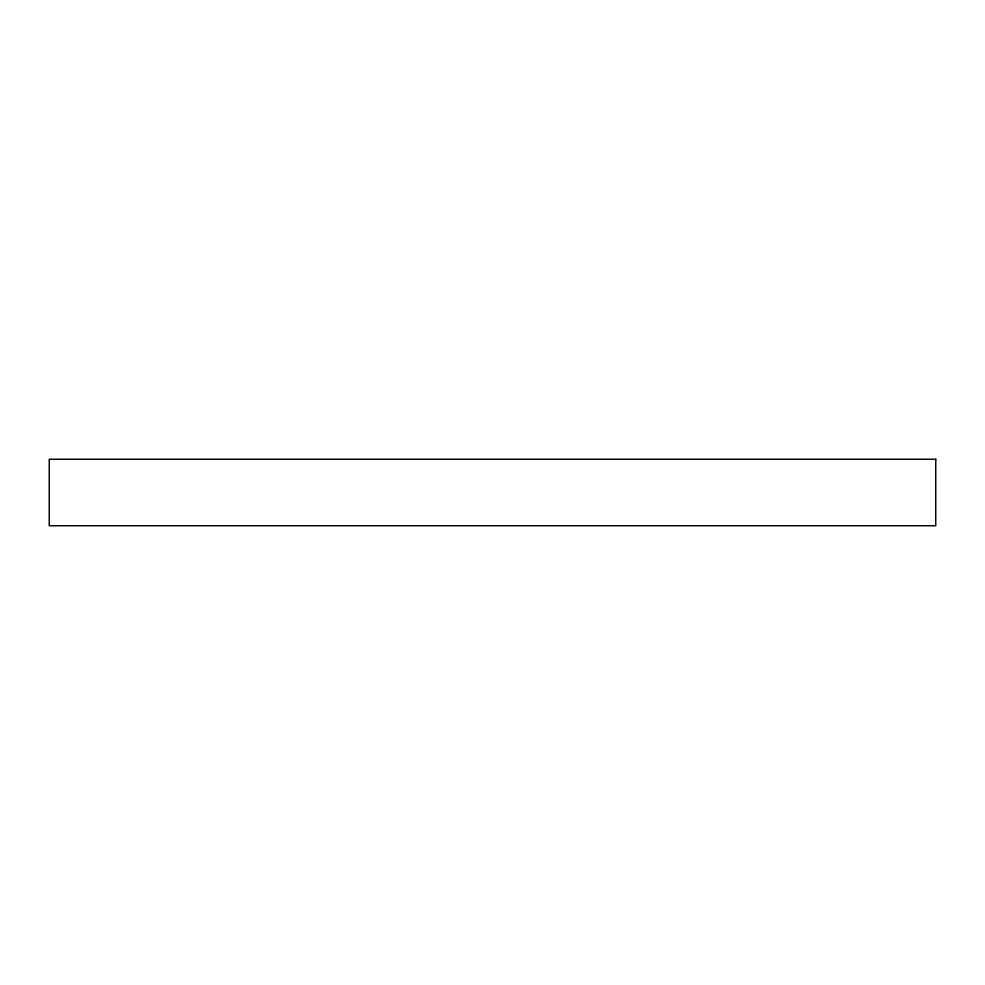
<?xml version="1.0" encoding="UTF-8"?>
<svg xmlns="http://www.w3.org/2000/svg" width="985" height="985" viewBox="0 0 985 985"><rect width="100%" height="100%" fill="white"/><g stroke="black" fill="none" stroke-linecap="round" stroke-linejoin="round"><path stroke-width="1.48" d="M935.75 459.256L49.25 459.256L49.25 525.744L935.75 525.744L935.75 459.256"/></g></svg>
